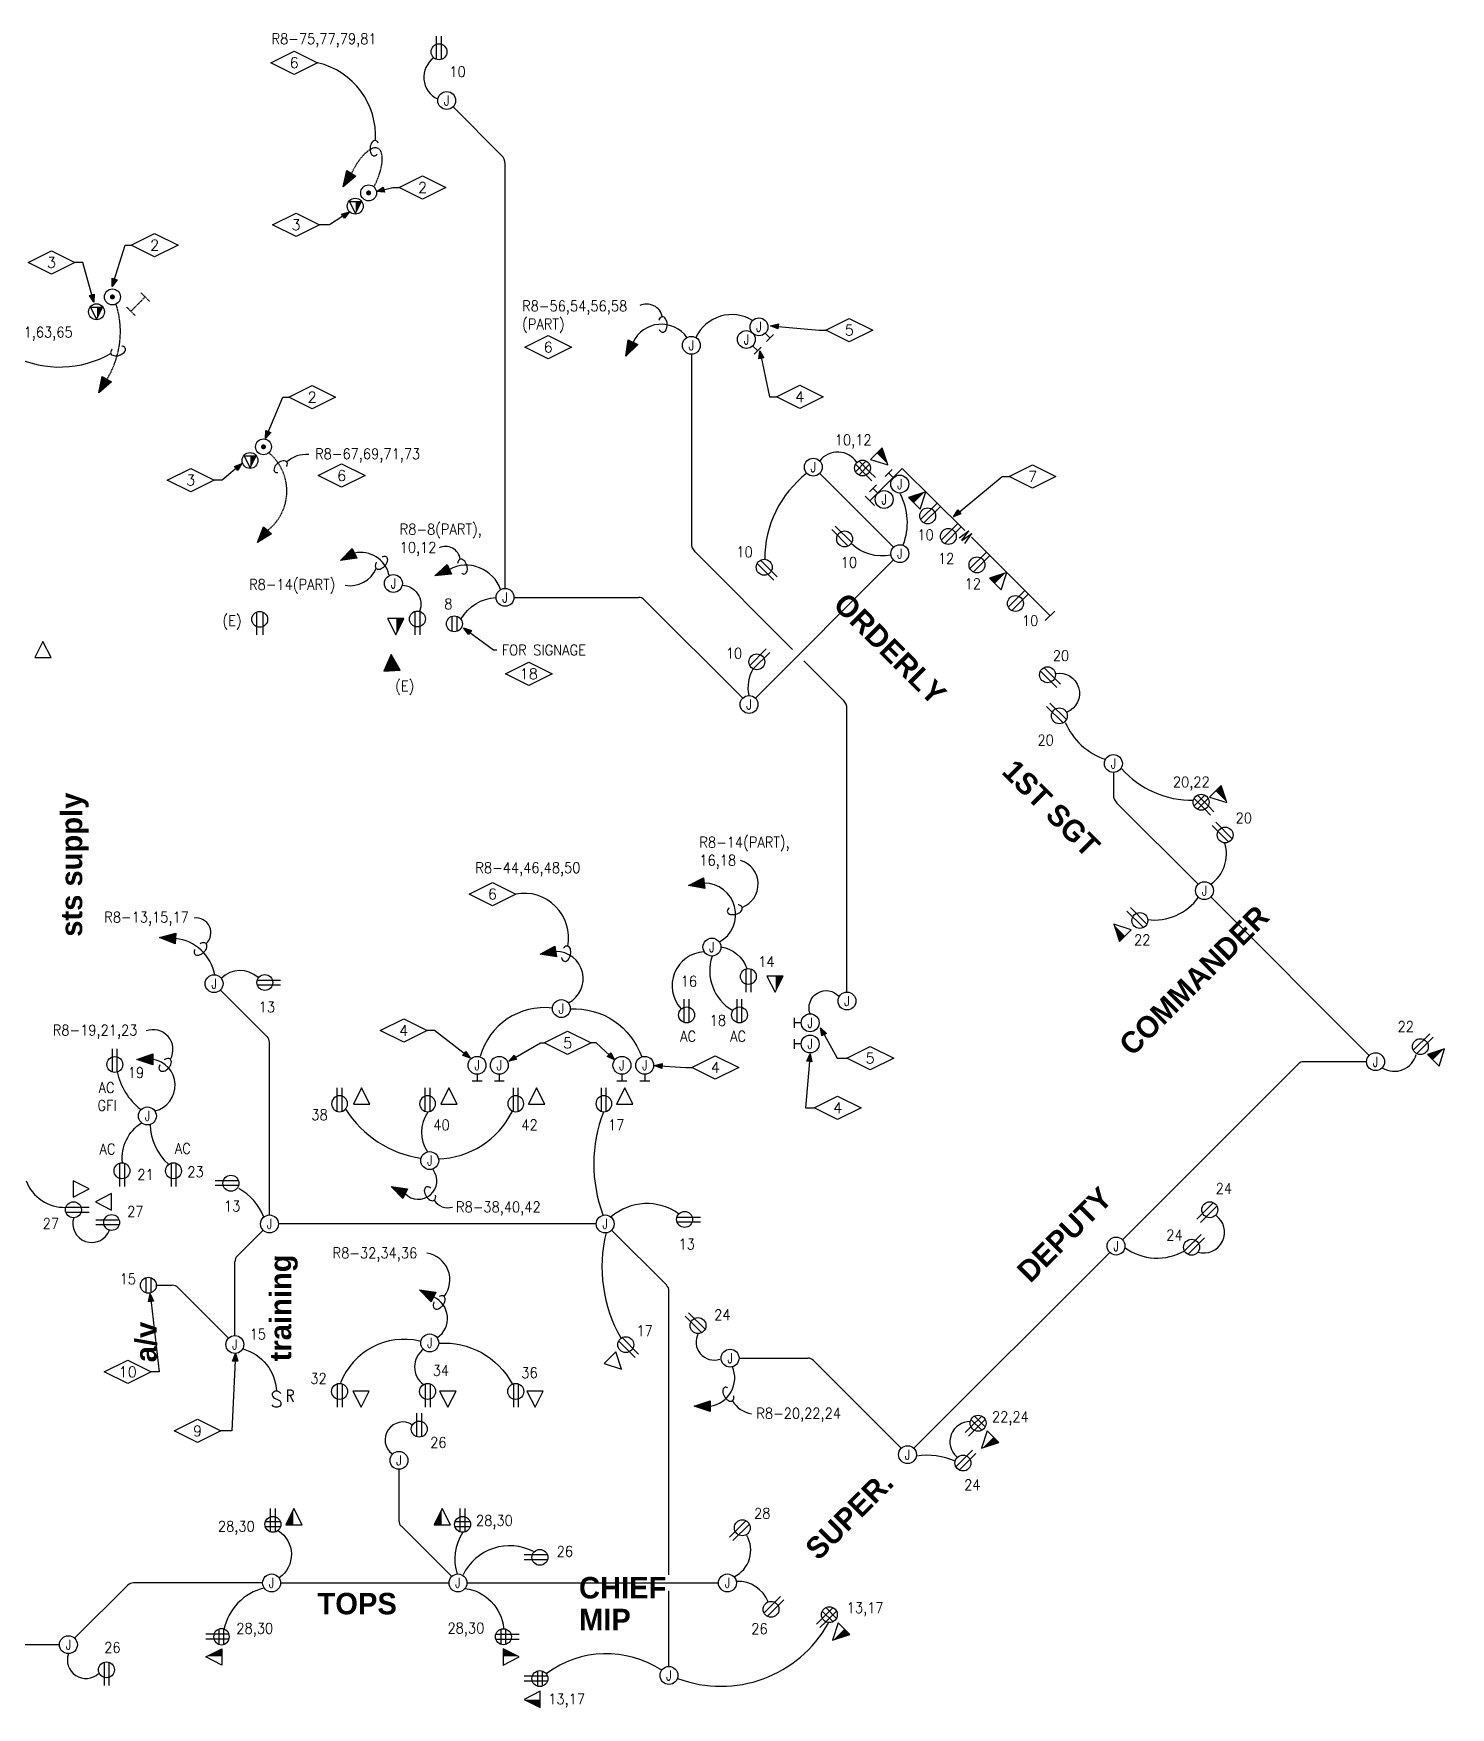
# Model space of a CAD drawing. Header units: inches. Extents: x -25 to 3150, y -1522 to 1529.
# Drawn here: x 2081 to 3150, y 244 to 1507 of the extents above; entities that cross this region are included whole.
import ezdxf
from ezdxf.enums import TextEntityAlignment as Align

# ---------------------------------------------------------------- set-up
doc = ezdxf.new("R2010")
doc.units = ezdxf.units.IN
doc.header["$MEASUREMENT"] = 0
doc.linetypes.add('DASHED', pattern=[0.75, 0.5, -0.25])
for name, color, linetype, lineweight in [('E-COMM-CNTR', 4, 'Continuous', 25), ('E-COMM-EXST', 4, 'Continuous', 25), ('E-COMM-NEWW', 2, 'Continuous', 25), ('E-JBOX-TEXT', 33, 'Continuous', 25), ('E-POWR-CIRC-NEWW', 10, 'Continuous', 30), ('E-POWR-DEVC-NEWW', 3, 'Continuous', 25), ('E-POWR-JBOX-NEWW', 5, 'Continuous', 25), ('E-POWR-RECP-CNTR', 4, 'Continuous', 25), ('E-POWR-RECP-EXST', 4, 'Continuous', 25), ('E-POWR-RECP-NEWW', 6, 'Continuous', 25), ('E-POWR-SWCH-NEWW', 30, 'Continuous', 25), ('E-POWR-TEXT', 7, 'Continuous', 25), ('E-SWCH-TEXT', 7, 'Continuous', 25), ('E-TEXT', 71, 'Continuous', 25)]:
    doc.layers.add(name, color=color, linetype=linetype, lineweight=lineweight)
for name, color, linetype in [('E-DEVC-TEXT', 33, 'Continuous'), ('E-LITE-JBOX-NEWW', 5, 'Continuous'), ('E-POWR-CIRC-DASH-NEWW', 10, 'DASHED'), ('SMLTENAN', 8, 'Continuous')]:
    doc.layers.add(name, color=color, linetype=linetype)
doc.styles.add('A', font='SIMPLEX.shx', dxfattribs={"width": 0.9, "height": 8})
doc.styles.add('Hand', font='cityb___.ttf')
doc.styles.add('SIMPLEX', font='SIMPLEX.shx')
doc.styles.get("Standard").update_dxf_attribs({"font": 'simplex.shx'})
doc.dimstyles.get("Standard").update_dxf_attribs({"dimtxt": 0.18, "dimasz": 0.18, "dimexe": 0.18, "dimexo": 0.0625, "dimgap": 0.09, "dimtad": 0, "dimtih": 1, "dimtoh": 1, "dimdec": 4, "dimzin": 0, "dimdsep": 46, "dimtxsty": 'Standard', "dimcen": 0.09, "dimadec": 0, "dimazin": 0, "dimtfac": 1, "dimtdec": 4, "dimtofl": 0, "dimtmove": 0, "dimatfit": 3, "dimfxl": 1, "dimtolj": 1, "dimtzin": 0, "dimarcsym": 0})

# ---------------------------------------------------------------- blocks, each defined once
blk = doc.blocks.new('pwr-out2')
for p, q in [((-0.019, 0.184), (-0.019, 0)), ((0.019, 0.184), (0.019, 0))]:
    blk.add_line(p, q)
blk.add_circle((0, 0.124), 0.0625)
blk = doc.blocks.new('pwr-out4')
for p, q in [((-0.019, 0.064), (-0.019, 0)), ((0.019, 0.064), (0.019, 0))]:
    blk.add_line(p, q)
blk.add_circle((0, 0.124), 0.0625)
at = {"layer": 'E-POWR-RECP-CNTR'}
for p, q in [((-0.06, 0.143), (0.06, 0.143)), ((-0.019, 0.184), (-0.019, 0.064)), ((0.019, 0.184), (0.019, 0.064)), ((-0.06, 0.105), (0.06, 0.105))]:
    blk.add_line(p, q, dxfattribs=at)
blk = doc.blocks.new('pwr-TDO01')
blk.add_lwpolyline([(0, 0), (0.064, 0.127), (-0.065, 0.127), (0, 0)])
at = {"layer": 'E-COMM-CNTR'}
blk.add_solid([(0.003, 0.127), (0.003, 0.006), (0.003, 0.127), (0.064, 0.127)], dxfattribs=at)
blk = doc.blocks.new('Pwr-Out5')
for p, q in [((-0.019, 0.06), (-0.019, -0.06)), ((0.019, 0.06), (0.019, -0.06))]:
    blk.add_line(p, q)
blk.add_circle((0, 0), 0.0625)
blk = doc.blocks.new('Ltg-Jbx02')
for p, q in [((0.039, 0), (-0.039, 0)), ((0, 0.054), (0, 0))]:
    blk.add_line(p, q)
blk.add_circle((0, 0.124), 0.0703)
at = {"layer": 'E-JBOX-TEXT', "width": 0.8}
blk.add_attdef('J', text='', height=0.0781, dxfattribs=at).set_placement((0, 0.124), align=Align.MIDDLE)
blk = doc.blocks.new('pwr-Tel01')
blk.add_lwpolyline([(0, 0), (0.064, 0.127), (-0.065, 0.127), (0, 0)])
blk.add_solid([(-0.065, 0.127), (0, 0), (0.064, 0.127)])
blk = doc.blocks.new('2PLEX')
for p, q in [((-2.4, 17.1), (-2.4, 0)), ((2.4, 17.1), (2.4, 0))]:
    blk.add_line(p, q)
blk.add_circle((0, 11.6), 6)
blk = doc.blocks.new('Ltg-Ckt20')
for p, q in [((0, 0.042), (0.125, 0)), ((0, -0.042), (0, 0.042)), ((0.125, 0), (0, -0.042))]:
    blk.add_line(p, q)
blk.add_solid([(0.125, 0), (0, 0.042), (0, -0.042)])
blk = doc.blocks.new('pwr-COR02')
at = {"const_width": 0.0194}
blk.add_lwpolyline([(-0.01, 0, 1), (0.01, 0, 1)], format="xyb", close=True, dxfattribs=at)
blk.add_circle((0, 0), 0.0625)
blk = doc.blocks.new('pwr-TDO03')
blk.add_lwpolyline([(0.001, -0.058), (0.046, 0.033), (-0.046, 0.033), (0.001, -0.058)])
blk.add_circle((0, 0), 0.0625)
at = {"layer": 'E-COMM-CNTR'}
blk.add_solid([(0.003, 0.033), (0.003, -0.053), (0.003, 0.033), (0.046, 0.033)], dxfattribs=at)
blk = doc.blocks.new('WAFFER')
at = {"layer": 'E-POWR-TEXT', "width": 0.8}
blk.add_attdef('W', text='', height=0.0938, dxfattribs=at).set_placement((0, 0), align=Align.MIDDLE)
blk = doc.blocks.new('Ltg-Jbx01')
blk.add_circle((0, 0), 0.0703)
at = {"layer": 'E-JBOX-TEXT', "width": 0.8}
blk.add_text('J', height=0.0781, dxfattribs=at).set_placement((0, 0), align=Align.MIDDLE)
blk = doc.blocks.new('pwr-Dat01')
blk.add_lwpolyline([(0, 0), (0.064, 0.127), (-0.065, 0.127), (0, 0)])
blk = doc.blocks.new('AHJ')
for p, q in [((-6, 2), (0, 0)), ((-6, -2), (-6, 2)), ((0, 0), (-6, -2))]:
    blk.add_line(p, q)
blk.add_solid([(0, 0), (-6, 2), (-6, -2)])
blk = doc.blocks.new('pwr-swt02')
at = {"flags": 128}
blk.add_lwpolyline([(0.034, 0.107), (0.024, 0.119), (0.01, 0.125), (-0.009, 0.125), (-0.023, 0.119), (-0.033, 0.107), (-0.033, 0.095), (-0.028, 0.083), (-0.023, 0.077), (-0.014, 0.071), (0.015, 0.059), (0.024, 0.053), (0.029, 0.047), (0.034, 0.036), (0.034, 0.018), (0.024, 0.006), (0.01, 0), (-0.009, 0), (-0.023, 0.006), (-0.033, 0.018), (-0.033, 0.018)], dxfattribs=at)
at = {"layer": 'E-SWCH-TEXT', "width": 0.8}
blk.add_attdef('3', (0.054, -0.052), '', height=0.0938, dxfattribs=at)
blk = doc.blocks.new('Std-Blk35')
blk.add_lwpolyline([(-0.184, 0.092), (0, 0), (-0.184, -0.092), (-0.368, 0)], close=True)
at = {"layer": 'E-DEVC-TEXT'}
blk.add_attdef('#', text='', height=0.0833, dxfattribs=at).set_placement((-0.184, 0), align=Align.MIDDLE)
blk = doc.blocks.new('Std-Blk34')
blk.add_lwpolyline([(0.184, 0.092), (0.368, 0), (0.184, -0.092), (0, 0)], close=True)
at = {"layer": 'E-DEVC-TEXT', "style": 'SIMPLEX'}
blk.add_attdef('#', text='', height=0.0833, dxfattribs=at).set_placement((0.184, 0), align=Align.MIDDLE)
blk = doc.blocks.new('std-blk07')
blk.add_lwpolyline([(0.004, 0.092), (0.187, 0), (0.004, -0.092), (-0.18, 0)], close=True)
at = {"color": 7}
blk.add_attdef('#', text='', height=0.0833, dxfattribs=at).set_placement((0.004, 0), align=Align.MIDDLE)

msp = doc.modelspace()

# ---------------------------------------------------------------- linework, layer by layer
at = {"layer": 'E-POWR-CIRC-DASH-NEWW'}
for p, q in [((2154.8, 1297.4), (2165.6, 1308.2)), ((2162.3, 1311.5), (2168.9, 1304.9)), ((2151.5, 1300.7), (2158.1, 1294.1))]:
    msp.add_line(p, q, dxfattribs=at)
at = {"layer": 'E-POWR-CIRC-DASH-NEWW', "elevation": 0}
msp.add_lwpolyline([(2143.8, 1302.4, -0.22039), (2136.3, 1245.4, -0.212766)], format="xyb", dxfattribs=at)
at = {"layer": 'E-POWR-CIRC-DASH-NEWW'}
msp.add_arc((2235.1, 1161.7), 37.4, 307.5878, 50.0365, dxfattribs=at)
msp.add_ellipse((2330.6, 1398.1), major_axis=(-10.7, -22.2), ratio=0.399559, start_param=1.458943, end_param=4.755454, dxfattribs=at)
at = {"layer": 'E-POWR-CIRC-NEWW'}
for p, q in [((2434.5, 1415), (2397.9, 1451.6)), ((2437.1, 1088.2), (2437.1, 1408.6)), ((2577.7, 1265), (2577.7, 1122.3)), ((2730.2, 1119.3), (2674.5, 1175)), ((2654.1, 1042.2), (2580.4, 1116)), ((2626, 1005.5), (2730.2, 1109.7)), ((2443.9, 1081.5), (2537.9, 1081.5)), ((2616.4, 1005.5), (2542.2, 1079.7)), ((2692.5, 1003.8), (2662.6, 1033.7)), ((2695.1, 783.7), (2695.1, 997.5)), ((2896.1, 949.4), (2896.1, 932.6)), ((2960, 865), (2898.7, 926.2)), ((3089.1, 735.9), (2969.5, 855.4)), ((2222.4, 785.2), (2257.6, 750)), ((2259.4, 615.4), (2259.4, 745.8)), ((3035.5, 729.3), (2902.9, 596.8)), ((3087.1, 731.1), (3039.7, 731.1)), ((2506, 608.7), (2266.1, 608.7)), ((2254.6, 603.9), (2235.1, 584.4)), ((2517.5, 603.9), (2559.1, 562.4)), ((2893.4, 587.2), (2745.6, 439.4)), ((2233.3, 524.4), (2233.3, 580.2)), ((2174, 562.4), (2186.1, 562.4)), ((2228.6, 522.4), (2190.3, 560.7)), ((2560.8, 343.8), (2560.8, 558.1)), ((2613.6, 507.4), (2665.6, 507.4)), ((2736, 439.4), (2669.8, 505.6)), ((2357.1, 423.5), (2357.1, 384.8)), ((2396.9, 342.6), (2358.9, 380.6)), ((2112.4, 296), (2152.5, 336.1)), ((2254.3, 337.8), (2156.8, 337.8)), ((2267.8, 337.8), (2394.9, 337.8)), ((2408.4, 337.8), (2598.2, 337.8)), ((2560.8, 274.8), (2560.8, 331.8)), ((2100.9, 291.2), (1614.5, 291.2))]:
    msp.add_line(p, q, dxfattribs=at)
for points in [[(2383.3, 1488.6, 0.571261), (2386.2, 1457.6, 0.571261)], [(2623.9, 1290.4, 0.44768), (2581.1, 1277.6, 0.236155)], [(2702.5, 1183.3, 0.517815), (2674.6, 1184.5, 0.517815)], [(2664.8, 1175.1, 0.234216), (2633.1, 1110.2, 0.234216)], [(2735, 1159.9, -0.215008), (2737.3, 1121, -0.215008)], [(2728.2, 1113.3, -0.240455), (2698.4, 1121.9, -0.240455)], [(2359.4, 1090.6, -0.527304), (2372.6, 1070.9, -0.527304)], [(2403.9, 1065.3, -0.249425), (2430.2, 1081.5, -0.249425)], [(2624.3, 1027.7, 0.188758), (2621, 1007.5, 0.188758)], [(2852.2, 1024.1, -0.904876), (2861, 994.8, -0.904876)], [(2859.8, 987.2, 0.215719), (2890, 959.3, 0.215719)], [(2902.2, 952.4, 0.218698), (2956.6, 928.4, 0.218698)], [(2587.2, 814.1, 0.629113), (2569.8, 771.2, 0.629113)], [(2593.3, 810.7, 0.354279), (2608.7, 769.9, 0.354279)], [(2600.1, 817.7, -0.273715), (2619.5, 801.5, -0.273715)], [(2250.8, 794.6, 0.402649), (2223, 794, 0.402649)], [(2667.3, 767.3, -0.834605), (2689.2, 780.3, -0.834605)], [(2472.7, 771.6, 0.369394), (2418.4, 735.1, 0.369394)], [(2486.2, 770.9, -0.337878), (2540.2, 734.7, -0.337878)], [(3099.2, 726.3, 0.498466), (3124.6, 736.6, 0.498466)], [(2144.4, 723.5, 0.17235), (2162, 695.3, 0.17235)], [(2317, 695, 0.214888), (2373.6, 658.2, 0.214888)], [(2148.5, 655.1, -0.28492), (2162.9, 685, -0.28492)], [(2169.4, 683.7, 0.210025), (2183.1, 653.7, 0.210025)], [(2378.9, 693.1, 0.314842), (2378.6, 663.1, 0.314842)], [(2386.8, 657.9, 0.280677), (2442.4, 693.4, 0.280677)], [(2511.3, 693.1, 0.183075), (2511, 615.5, 0.183075)], [(2075.8, 641.2, 0.31881), (2105.7, 621.2, 0.31881)], [(2255.1, 613.9, 0.167029), (2236.3, 635.5, 0.167029)], [(2568.1, 616.4, 0.343914), (2517.2, 614.1, 0.343914)], [(2111.8, 613.5, 0.988175), (2138.6, 604, 0.988175)], [(2959.9, 587.5, 0.857703), (2973.3, 615.2, 0.857703)], [(2513.3, 602, 0.192096), (2524.5, 522.7, 0.192096)], [(2904.7, 590.9, 0.29861), (2949.9, 588.5, 0.29861)], [(2372.8, 520.3, 0.372871), (2313.1, 488.9, 0.372871)], [(2387.1, 518.7, -0.296017), (2442.4, 488.1, -0.296017)], [(2582.8, 526, 0.670977), (2599.1, 506.6, 0.670977)], [(2239.5, 514.4, -0.325229), (2264.6, 482.6, -0.325229)], [(2375.6, 514.1, 0.508942), (2375.6, 487.5, 0.508942)], [(2367.1, 457.2, 0.960474), (2352, 435.1, 0.960474)], [(2788.2, 459.5, 0.698881), (2777.9, 432.9, 0.698881)], [(2776.8, 429.6, 0.146758), (2747.6, 433.5, 0.146758)], [(2266.1, 377.2, -0.533776), (2266.8, 341.7, -0.533776)], [(2405.1, 375.7, 0.22973), (2401, 344.5, 0.22973)], [(2610.1, 342.4, 0.425202), (2619.6, 373.6, 0.425202)], [(2458.6, 361.4, 0.42186), (2405.4, 343.9, 0.42186)], [(2255.3, 333.9, 0.290198), (2225, 302.7, 0.290198)], [(2407.1, 333.7, -0.34648), (2436, 303.7, -0.34648)], [(2635.7, 323.5, 0.311019), (2611.9, 339, 0.416438)], [(2567.3, 265.8, 0.372118), (2681.1, 307.5, 0.372118)], [(2107.7, 284.4, 0.786051), (2130.5, 269.5, 0.786051)], [(2555.3, 271.9, 0.315614), (2468.5, 269.4, 0.315614)]]:
    msp.add_lwpolyline(points, format="xyb", dxfattribs=at)
for centre, radius, start, end in [((2428.1, 1408.6), 9, 0, 45), ((2555.1, 1263.9), 23.7, 35.486, 154.3475), ((2328.4, 1093.7), 21.7, 13.0655, 102.7719), ((2586.7, 1122.3), 9, 180, 225), ((2407.9, 1078.5), 27.3, 18.9202, 117.9624), ((2537.9, 1075.5), 6, 45, 90), ((2686.1, 997.5), 9, 0, 45), ((2905.1, 932.6), 9, 180, 225), ((2953.8, 887.7), 27.6, 304.5917, 17.8531), ((2587.5, 842.2), 23.6, 299.0286, 90.154), ((2926.9, 879), 41, 262.7664, 324.4862), ((2184.9, 790.6), 33.7, 10.438, 83.893), ((2475.6, 793.8), 20.5, 297.0665, 90.5602), ((2253.4, 745.8), 6, 0, 45), ((2168.3, 713.3), 19.9, 283.9775, 81.0584), ((3039.7, 725.1), 6, 90, 135), ((2371.8, 641.2), 13.9, 223.8786, 37.4464), ((2239.3, 580.2), 6, 135, 180), ((2186.1, 556.4), 6, 45, 90), ((2554.8, 558.1), 6, 0, 45), ((2376, 537.4), 17.7, 305.0462, 66.0136), ((2665.6, 501.4), 6, 45, 90), ((2588.9, 492.5), 21.5, 278.1047, 22.8866), ((2363.1, 384.8), 6, 180, 225), ((2156.8, 331.8), 6, 90, 135)]:
    msp.add_arc(centre, radius, start, end, dxfattribs=at)
at = {"layer": 'E-POWR-DEVC-NEWW'}
for p, q in [((2712.4, 1154.3), (2736.8, 1178.7)), ((2736.8, 1178.7), (2784.1, 1131.9)), ((2708.8, 1157.9), (2715.9, 1150.7)), ((2789.1, 1126.9), (2848.3, 1067.6)), ((2844.7, 1064), (2851.9, 1071.2))]:
    msp.add_line(p, q, dxfattribs=at)
at = {"layer": 'E-TEXT'}
for points in [[(2341.5, 1424.3, 0.102075), (2340.5, 1425.7, 0.154593), (2339.3, 1426.2, 0.154593), (2338.1, 1426, 0.106793), (2336.7, 1424.8, 0.073312), (2335.8, 1423.1, 0.059821), (2335.3, 1420.8, 0.059821), (2335.4, 1418.4, 0.073312), (2335.9, 1416.6, 0.106793), (2337, 1415.1, 0.154593), (2338.2, 1414.6, 0.154593), (2339.4, 1414.9, 0.098257), (2340.6, 1416, 0.098257)], [(2553.5, 1283.5, 0.015314), (2553.7, 1283.2, 0.106793), (2555, 1281.9, 0.154593), (2556.2, 1281.6, 0.154593), (2557.4, 1282, 0.106793), (2558.6, 1283.4, 0.073312), (2559.3, 1285.2, 0.059821), (2559.5, 1287.5, 0.059821), (2559.1, 1289.8, 0.073312), (2558.3, 1291.6, 0.106793), (2557.1, 1292.9, 0.154593), (2555.8, 1293.2, 0.154593), (2554.7, 1292.8, 0.106793), (2553.5, 1291.4, 0.036755), (2553.1, 1290.6, 0.036755)], [(2140.6, 1268.6, 0.005807), (2140.5, 1268.5, 0.106793), (2139.6, 1266.9, 0.154593), (2139.6, 1265.6, 0.154593), (2140.3, 1264.6, 0.106793), (2142, 1263.9, 0.073312), (2143.9, 1263.7, 0.059821), (2146.2, 1264.2, 0.059821), (2148.3, 1265.2, 0.073312), (2149.8, 1266.4, 0.106793), (2150.7, 1268, 0.154593), (2150.7, 1269.2, 0.154593), (2149.9, 1270.2, 0.106793), (2148.3, 1271, 0.012779), (2148, 1271.1, 0.012779)], [(2272.4, 1180.2, 0.0221), (2272.6, 1180.7, 0.106793), (2272.9, 1182.5, 0.154593), (2272.5, 1183.7, 0.154593), (2271.4, 1184.4, 0.106793), (2269.6, 1184.6, 0.073312), (2267.8, 1184, 0.059821), (2265.8, 1182.8, 0.059821), (2264.1, 1181.2, 0.073312), (2263.1, 1179.5, 0.106793), (2262.8, 1177.7, 0.154593), (2263.3, 1176.5, 0.154593), (2264.3, 1175.8, 0.089223), (2265.8, 1175.6, 0.089223)], [(2340, 1108, 0.071574), (2339.3, 1106.2, 0.106793), (2339.3, 1104.4, 0.154593), (2339.9, 1103.3, 0.154593), (2341, 1102.8, 0.106793), (2342.8, 1102.9, 0.073312), (2344.6, 1103.7, 0.059821), (2346.4, 1105.2, 0.059821), (2347.8, 1107.1, 0.073312), (2348.5, 1108.9, 0.106793), (2348.5, 1110.7, 0.154593), (2347.9, 1111.8, 0.154593), (2346.7, 1112.4, 0.106793), (2344.9, 1112.2, 0.016056), (2344.5, 1112.1, 0.016056)], [(2404.4, 1099.7, 0.065776), (2405.4, 1099.2, 0.154593), (2406.7, 1099.2, 0.154593), (2407.7, 1099.9, 0.106793), (2408.5, 1101.5, 0.073312), (2408.7, 1103.4, 0.059821), (2408.3, 1105.7, 0.059821), (2407.3, 1107.9, 0.073312), (2406.1, 1109.4, 0.106793), (2404.5, 1110.3, 0.154593), (2403.3, 1110.3, 0.154593), (2402.2, 1109.6, 0.106793), (2401.5, 1108, 0.035711), (2401.3, 1107, 0.035711)], [(2606.2, 847.2, 0.022752), (2605.8, 846.8, 0.106793), (2604.9, 845.2, 0.154593), (2604.9, 844, 0.154593), (2605.7, 842.9, 0.106793), (2607.3, 842.2, 0.073312), (2609.2, 842.1, 0.059821), (2611.6, 842.5, 0.059821), (2613.7, 843.5, 0.073312), (2615.2, 844.7, 0.106793), (2616, 846.3, 0.154593), (2616, 847.6, 0.154593), (2615.3, 848.6, 0.106793), (2613.6, 849.4, 0.025535), (2613, 849.5, 0.025535)], [(2202.9, 815.7, 0.021706), (2202.8, 815.1, 0.106793), (2202.6, 813.3, 0.154593), (2203.2, 812.2, 0.154593), (2204.3, 811.6, 0.106793), (2206.1, 811.6, 0.073312), (2207.9, 812.3, 0.059821), (2209.8, 813.7, 0.059821), (2211.3, 815.5, 0.073312), (2212.1, 817.3, 0.106793), (2212.2, 819.1, 0.154593), (2211.6, 820.2, 0.154593), (2210.5, 820.8, 0.106793), (2208.7, 820.8, 0.071356), (2207, 820.1, 0.071356)], [(2479.7, 809.8, 0.029401), (2479.9, 809.1, 0.106793), (2480.8, 807.5, 0.154593), (2481.9, 806.9, 0.154593), (2483.2, 807, 0.106793), (2484.7, 808.1, 0.073312), (2485.7, 809.7, 0.059821), (2486.5, 811.9, 0.059821), (2486.7, 814.3, 0.073312), (2486.4, 816.2, 0.106793), (2485.5, 817.7, 0.154593), (2484.4, 818.3, 0.154593), (2483.1, 818.2, 0.106793), (2481.6, 817.2, 0.018949), (2481.3, 816.8, 0.018949)], [(2176.6, 728.7, 0.055237), (2176.1, 727.3, 0.106793), (2176.1, 725.5, 0.154593), (2176.8, 724.4, 0.154593), (2177.9, 723.9, 0.106793), (2179.7, 724, 0.073312), (2181.4, 724.8, 0.059821), (2183.2, 726.3, 0.059821), (2184.6, 728.2, 0.073312), (2185.3, 730, 0.106793), (2185.3, 731.8, 0.154593), (2184.7, 732.9, 0.154593), (2183.5, 733.5, 0.106793), (2181.7, 733.3, 0.073312), (2180, 732.5, 0.000647), (2180, 732.5, 0.000647)], [(2381.1, 635.8, 0.034504), (2380.3, 636.3, 0.106793), (2378.5, 636.7, 0.154593), (2377.3, 636.4, 0.154593), (2376.5, 635.4, 0.106793), (2376.2, 633.6, 0.073312), (2376.6, 631.7, 0.059821), (2377.6, 629.6, 0.059821), (2379.1, 627.8, 0.073312), (2380.7, 626.7, 0.106793), (2382.4, 626.2, 0.154593), (2383.6, 626.6, 0.154593), (2384.4, 627.5, 0.106793), (2384.8, 629.3, 0.037243), (2384.6, 630.3, 0.037243)], [(2383.6, 549.7, 0.00413), (2383.5, 549.6, 0.073312), (2383, 547.7, 0.106793), (2383.1, 545.9, 0.154593), (2383.9, 544.9, 0.154593), (2385, 544.5, 0.106793), (2386.8, 544.7, 0.073312), (2388.5, 545.7, 0.059821), (2390.2, 547.3, 0.059821), (2391.4, 549.4, 0.073312), (2391.9, 551.2, 0.106793), (2391.8, 553, 0.154593), (2391.1, 554, 0.154593), (2389.9, 554.5, 0.106793), (2388.1, 554.2, 0.023043), (2387.6, 554, 0.023043)], [(2605.2, 485.1, 0.083805), (2603.8, 485.5, 0.154593), (2602.6, 485.2, 0.154593), (2601.8, 484.2, 0.106793), (2601.4, 482.5, 0.073312), (2601.7, 480.6, 0.059821), (2602.7, 478.4, 0.059821), (2604.1, 476.6, 0.073312), (2605.7, 475.4, 0.106793), (2607.4, 474.9, 0.154593), (2608.6, 475.2, 0.154593), (2609.4, 476.1, 0.106793), (2609.8, 477.9, 0.040178), (2609.7, 479, 0.040178)]]:
    msp.add_lwpolyline(points, format="xyb", dxfattribs=at)
for centre, radius, start, end in [((2283, 1429.9), 56.4, 356.2174, 77.0392), ((2543.9, 1290.5), 12.3, 12.7544, 115.0357), ((2101.1, 1332.3), 77, 243.7036, 300.0051), ((2286.8, 1168.1), 21.2, 84.1321, 132.7242), ((2392.3, 1108.8), 11.1, 7.7887, 115.947), ((2320.1, 1112), 21.7, 260.4886, 336.2764), ((2609.4, 865.1), 18.7, 290.6347, 73.1696), ((2451.5, 824.7), 33.5, 349.0567, 100.7637), ((2204, 828.4), 11.2, 313.1883, 96.8648), ((2171.6, 740.3), 15, 330.5618, 110.8541), ((2394, 633.1), 12.2, 212.1695, 286.7349), ((2375.3, 566.6), 20.2, 321.5231, 81.6985), ((2626, 485.5), 20.2, 210.7658, 261.8749)]:
    msp.add_arc(centre, radius, start, end, dxfattribs=at)

# ---------------------------------------------------------------- block references
at = {"layer": 'E-COMM-EXST', "xscale": 96.00000000000038, "yscale": 96.00000000000038, "zscale": 96.00000000000038, "rotation": 183.0068873935014}
msp.add_blockref('pwr-Tel01', (2351.2, 1038.3, 0), dxfattribs=at)
at = {"layer": 'E-COMM-NEWW', "xscale": 96, "yscale": 96, "zscale": 96}
for name, p in [('pwr-TDO03', (2324.1, 1376.7, 0)), ('pwr-TDO03', (2128.9, 1297)), ('pwr-TDO03', (2244.7, 1184.8, 0)), ('pwr-TDO01', (2354.7, 1053.3)), ('pwr-TDO01', (2640.9, 783.5)), ('pwr-Dat01', (2328.5, 470.4)), ('pwr-Dat01', (2394, 470.4)), ('pwr-Dat01', (2459.8, 470.4))]:
    msp.add_blockref(name, p, dxfattribs=at)
at = {"layer": 'E-COMM-NEWW'}
for name, p, xscale, yscale, zscale, rotation in [('pwr-TDO01', (2725.9, 1181.4, 0), 96.00000000000045, 96.00000000000045, 96.00000000000045, 44.99999999999981), ('pwr-TDO01', (2754.5, 1161.2), 96.00000000000045, 96.00000000000045, 96.00000000000045, 135.0000000000002), ('pwr-TDO01', (2815.6, 1100.3), 96.00000000000045, 96.00000000000045, 96.00000000000045, 135.0000000000002), ('pwr-Dat01', (2088.5, 1048.3), 96, 96, 96, 180), ('pwr-TDO01', (2981.6, 926.6, 0), 96.00000000000045, 96.00000000000045, 96.00000000000045, 44.99999999999981), ('pwr-TDO01', (2896.4, 834.9), 96.00000000000045, 96.00000000000045, 96.00000000000045, 224.9999999999999), ('pwr-TDO01', (3146, 740.8, 0), 96.00000000000064, 96.00000000000064, 96.00000000000064, 134.9987947119249), ('pwr-Dat01', (2328.9, 711.3), 96, 96, 96, 180), ('pwr-Dat01', (2394.8, 711.3), 96, 96, 96, 180), ('pwr-Dat01', (2460.9, 711.3), 96, 96, 96, 180), ('pwr-Dat01', (2527.4, 711.3), 96, 96, 96, 180), ('pwr-Dat01', (2123.4, 635.2), 96, 96, 96, 90), ('pwr-Dat01', (2128.1, 625.3), 96, 96, 96, 270), ('pwr-Dat01', (2524.9, 499.1), 96.00000000000036, 96.00000000000036, 96.00000000000036, 45.0000800899343), ('pwr-TDO01', (2796.7, 439.5, 0), 95.99999999999982, 95.99999999999982, 95.99999999999982, 314.9999999999975), ('pwr-TDO01', (2277.8, 393.9), 96, 96, 96, 180), ('pwr-TDO01', (2389.7, 393.9), 96, 96, 96, 180), ('pwr-TDO01', (2684.2, 294.6, 0), 95.99999999999947, 95.99999999999947, 95.99999999999947, 314.9999198012481), ('pwr-TDO01', (2211.3, 282, 0), -95.99999999999977, 96, 96, 270), ('pwr-TDO01', (2447.8, 282, 0), 95.99999999999977, 95.99999999999977, 95.99999999999977, 90), ('pwr-TDO01', (2451.5, 249.9, 0), 96, 96, 96, 270)]:
    msp.add_blockref(name, p, dxfattribs=dict(at, xscale=xscale, yscale=yscale, zscale=zscale, rotation=rotation))
at = {"layer": 'E-LITE-JBOX-NEWW'}
ref = msp.add_blockref('Ltg-Jbx02', (2655.4, 760.5), dxfattribs=dict(at, xscale=96, yscale=96, zscale=96, rotation=270))
ref.add_attrib('J', 'J', dxfattribs={"layer": 'E-JBOX-TEXT', "height": 7.5, "width": 0.8}).set_placement((2667.3, 760.5), align=Align.MIDDLE)
ref = msp.add_blockref('Ltg-Jbx02', (2655.4, 744.5), dxfattribs=dict(at, xscale=96, yscale=96, zscale=96, rotation=270))
ref.add_attrib('J', 'J', dxfattribs={"layer": 'E-JBOX-TEXT', "height": 7.5, "width": 0.8}).set_placement((2667.3, 744.5), align=Align.MIDDLE)
at = {"layer": 'E-POWR-CIRC-NEWW'}
for p, xscale, yscale, zscale, rotation in [((2321.2, 1401.4), 96.00000000000024, 96.00000000000024, 96.00000000000024, 238.2817096777675), ((2533.7, 1274.1), 96, 96, 96, 242.9599638210095), ((2136.6, 1246.2, 0), 95.99999999999977, 95.99999999999977, 95.99999999999977, 240.4012229274013), ((2257.9, 1132.1), 95.99999999999974, 95.99999999999974, 95.99999999999974, 230.5476146423663), ((2323.6, 1114.8), 96, 96, 96, 206.5550016239936), ((2395.1, 1102.6), 96, 96, 96, 204.4353974551799), ((2587.4, 865.8), 96, 96, 96, 187.7617957998112), ((2188.5, 824.1), 96, 96, 96, 176.8792444183413), ((2475.4, 814.3), 96, 96, 96, 189.2893097253653), ((2171.4, 732.9), 96, 96, 96, 179.9999999999957), ((2361.8, 631.5), 96, 96, 96, 152.7940944982398), ((2383.2, 553.6), 96, 96, 96, 153.444992197261), ((2591.9, 471.2), 96, 96, 96, 180)]:
    msp.add_blockref('Ltg-Ckt20', p, dxfattribs=dict(at, xscale=xscale, yscale=yscale, zscale=zscale, rotation=rotation))
at = {"layer": 'E-POWR-DEVC-NEWW', "xscale": 96, "yscale": 96, "zscale": 96}
for p in [(2334.2, 1386.7, 0), (2140.9, 1308.2), (2254.9, 1195.1, 0)]:
    msp.add_blockref('pwr-COR02', p, dxfattribs=at)
at = {"layer": 'E-POWR-JBOX-NEWW', "xscale": 96, "yscale": 96, "zscale": 96}
for p in [(2393.1, 1456.4), (2577.7, 1271.7), (2669.7, 1179.8), (2735, 1114.5), (2352.9, 1092), (2437.1, 1081.5), (2621.2, 1000.7), (2896.1, 956.1), (2964.8, 860.2), (2593.2, 817.6), (2217.6, 790), (2695.1, 776.9), (2479.6, 771.2), (3093.9, 731.1), (2167.3, 690.2), (2380.3, 656.5), (2259.4, 608.7), (2512.7, 608.7), (2898.1, 592), (2233.3, 517.7), (2380.3, 518.9), (2606.9, 507.4), (2357.1, 430.3), (2740.8, 434.6), (2261, 337.8), (2401.6, 337.8), (2604.9, 337.8), (2107.7, 291.2), (2560.8, 268)]:
    msp.add_blockref('Ltg-Jbx01', p, dxfattribs=at)
at = {"layer": 'E-POWR-JBOX-NEWW'}
ref = msp.add_blockref('Ltg-Jbx02', (2637.1, 1277.2, 0), dxfattribs=dict(at, xscale=96.00000000000045, yscale=96.00000000000045, zscale=96.00000000000045, rotation=44.99999999999981))
ref.add_attrib('J', 'J', dxfattribs={"layer": 'E-JBOX-TEXT', "height": 7.5, "width": 0.8}).set_placement((2628.7, 1285.7, 0), align=Align.MIDDLE)
ref = msp.add_blockref('Ltg-Jbx02', (2627.6, 1267.7, 0), dxfattribs=dict(at, xscale=96.00000000000045, yscale=96.00000000000045, zscale=96.00000000000045, rotation=44.99999999999981))
ref.add_attrib('J', 'J', dxfattribs={"layer": 'E-JBOX-TEXT', "height": 7.5, "width": 0.8}).set_placement((2619.2, 1276.1, 0), align=Align.MIDDLE)
ref = msp.add_blockref('Ltg-Jbx02', (2726.5, 1175.4, 0), dxfattribs=dict(at, xscale=96.00000000000047, yscale=96.00000000000047, zscale=96.00000000000047, rotation=224.9999999999999))
ref.add_attrib('J', 'J', dxfattribs={"layer": 'E-JBOX-TEXT', "height": 7.5, "width": 0.8}).set_placement((2734.9, 1166.9, 0), align=Align.MIDDLE)
ref = msp.add_blockref('Ltg-Jbx02', (2714.7, 1163.8, 0), dxfattribs=dict(at, xscale=96.00000000000047, yscale=96.00000000000047, zscale=96.00000000000047, rotation=224.9999999999999))
ref.add_attrib('J', 'J', dxfattribs={"layer": 'E-JBOX-TEXT', "height": 7.5, "width": 0.8}).set_placement((2723.1, 1155.4, 0), align=Align.MIDDLE)
at = {"layer": 'E-POWR-JBOX-NEWW', "xscale": 96, "yscale": 96, "zscale": 96}
for p in [(2416, 716.5, 0), (2432.8, 716.5, 0), (2525.3, 716.5, 0), (2542.5, 716.5, 0)]:
    msp.add_blockref('Ltg-Jbx02', p, dxfattribs=at).add_auto_attribs({'J': 'J'})
at = {"layer": 'E-POWR-RECP-EXST'}
msp.add_blockref('2PLEX', (2252, 1053.3, 0), dxfattribs=at)
at = {"layer": 'E-POWR-RECP-NEWW'}
for name, p, xscale, yscale, zscale, rotation in [('pwr-out2', (2387.3, 1505.1, 0), 96, 96, 96, 180), ('pwr-out4', (2715.2, 1170.7, 0), 96.00000000000013, 96.00000000000013, 96.00000000000013, 44.99999999999962), ('pwr-out2', (2764.4, 1151.4), 96.00000000000045, 96.00000000000045, 96.00000000000045, 135.0000000000002), ('pwr-out2', (2684.9, 1134, 0), 96.00000000000047, 96.00000000000047, 96.00000000000047, 224.9999999999999), ('pwr-out2', (2780, 1135.9), 96.00000000000045, 96.00000000000045, 96.00000000000045, 135.0000000000002), ('pwr-out2', (2641.1, 1095.8), 96.00000000000045, 96.00000000000045, 96.00000000000045, 44.99999999999981), ('pwr-out2', (2801.6, 1114.4), 96.00000000000045, 96.00000000000045, 96.00000000000045, 135.0000000000002), ('pwr-out2', (2830.6, 1085.3), 96.00000000000045, 96.00000000000045, 96.00000000000045, 135.0000000000002), ('pwr-out2', (2635.5, 1041.3, 0), 96.00000000000045, 96.00000000000045, 96.00000000000045, 135.0000000000002), ('pwr-out2', (2854.8, 1014.7, 0), 96.00000000000045, 96.00000000000045, 96.00000000000045, 44.99999999999981), ('pwr-out2', (2846.9, 1000.5, 0), 96.00000000000047, 96.00000000000047, 96.00000000000047, 224.9999999999999), ('pwr-out4', (2970.7, 918.5, 0), 96.00000000000045, 96.00000000000045, 96.00000000000045, 44.99999999999827), ('pwr-out2', (2972, 910.6, 0), 95.99999999999949, 95.99999999999949, 95.99999999999949, 225.0000000000008), ('pwr-out2', (2907.6, 846.1), 95.99999999999949, 95.99999999999949, 95.99999999999949, 225.0000000000008), ('pwr-out2', (2267.8, 790.9, 0), 96, 96, 96, 90), ('pwr-out2', (2574.1, 778.3, 0), 96, 96, 96, 180), ('pwr-out2', (2614, 778.3, 0), 96, 96, 96, 180), ('pwr-out2', (3136.1, 750.9, 0), 95.99999999999967, 95.99999999999967, 95.99999999999967, 134.9987947119239), ('pwr-out2', (2142.7, 740.9, 0), 96, 96, 96, 180), ('pwr-out2', (2312.3, 711.3, 0), -96, 96, 96, 180), ('pwr-out2', (2378.7, 711.3, 0), -96, 96, 96, 180), ('pwr-out2', (2445.2, 711.3, 0), -96, 96, 96, 180), ('pwr-out2', (2511.7, 711.3, 0), -96, 96, 96, 180), ('pwr-out2', (2218.4, 639.4, 0), 96, 96, 96, 270), ('pwr-out2', (2123.4, 619.4, 0), 96, 96, 96, 90), ('pwr-out2', (2960.4, 611, 0), 96.00000000000045, 96.00000000000045, 96.00000000000045, 315.0000000000002), ('pwr-out2', (2128.4, 609.8, 0), 96, 96, 96, 270), ('pwr-out2', (2584.5, 612.1, 0), 96, 96, 96, 90), ('pwr-out2', (2963.5, 599.5, 0), 95.99999999999967, 95.99999999999967, 95.99999999999967, 134.9987947119239), ('pwr-out2', (2574.3, 540.4, 0), 96.00000000000047, 96.00000000000047, 96.00000000000047, 224.9999999999999), ('pwr-out2', (2536.6, 509.2, 0), 96.00000000000045, 96.00000000000045, 96.00000000000045, 44.99999999999981), ('pwr-out2', (2372.4, 465.8, 0), 96, 96, 96, 180), ('pwr-out4', (2785.6, 449.9), 95.99999999999949, 95.99999999999949, 95.99999999999949, 314.9999465341398), ('pwr-out2', (2791, 436.7, 0), 95.99999999999967, 95.99999999999967, 95.99999999999967, 134.9987947119239), ('pwr-out4', (2262, 393.9), 96, 96, 96, 180), ('pwr-out4', (2405.1, 393.9), 96, 96, 96, 180), ('pwr-out2', (2607.7, 371), 95.99999999999996, 95.99999999999996, 95.99999999999996, 314.9999198012493), ('pwr-out2', (2451.5, 357.1), 96, 96, 96, 270), ('pwr-out2', (2646.2, 326.3, 0), 95.99999999999976, 95.99999999999976, 95.99999999999976, 135.0004186919444), ('pwr-out4', (2673.4, 305.4, 0), 95.99999999999982, 95.99999999999982, 95.99999999999982, 314.9999198012494), ('pwr-out4', (2211.3, 297.2, 0), -96, 96, 96, 270), ('pwr-out4', (2447.8, 297.2, 0), 96, 96, 96, 90), ('pwr-out4', (2451.5, 265.6, 0), 96, 96, 96, 270)]:
    msp.add_blockref(name, p, dxfattribs=dict(at, xscale=xscale, yscale=yscale, zscale=zscale, rotation=rotation))
at = {"layer": 'E-POWR-RECP-NEWW', "xscale": 96, "yscale": 96, "zscale": 96}
for name, p in [('pwr-out2', (2371, 1053.3)), ('Pwr-Out5', (2398.9, 1061.5)), ('pwr-out2', (2620.7, 783.5)), ('pwr-out2', (2148.1, 636.9, 0)), ('pwr-out2', (2187, 636.9, 0)), ('Pwr-Out5', (2168, 562.4)), ('pwr-out2', (2312.3, 470.4, 0)), ('pwr-out2', (2378.7, 470.4, 0)), ('pwr-out2', (2445.2, 470.4, 0)), ('pwr-out2', (2136.4, 260.3))]:
    msp.add_blockref(name, p, dxfattribs=at)
at = {"layer": 'E-POWR-SWCH-NEWW'}
ref = msp.add_blockref('pwr-swt02', (2264.6, 470.4), dxfattribs=dict(at, xscale=96, yscale=96, zscale=96))
ref.add_attrib('3', 'R', (2271.7, 474.5), dxfattribs={"layer": 'E-SWCH-TEXT', "height": 9, "width": 0.8})
at = {"layer": 'E-POWR-TEXT', "xscale": 96.00000000000045, "yscale": 96.00000000000045, "zscale": 96.00000000000045, "rotation": 135.0000000000002}
msp.add_blockref('WAFFER', (2785, 1127.5), dxfattribs=at).add_auto_attribs({'W': 'W'})
at = {"layer": 'E-TEXT', "xscale": 96, "yscale": 96, "zscale": 96}
for p, values in [((2295.7, 1484.9), {'#': '6'}), ((2297.1, 1362.6), {'#': '3'}), ((2112.6, 1334.2), {'#': '3'}), ((2217.6, 1170), {'#': '3'}), ((2331.5, 1173.4), {'#': '6'}), ((2378.3, 754.6), {'#': '4'}), ((2170.1, 497), {'#': '10'}), ((2222.8, 452.5), {'#': '9'})]:
    msp.add_blockref('Std-Blk35', p, dxfattribs=at).add_auto_attribs(values)
at = {"layer": 'E-TEXT'}
ref = msp.add_blockref('Std-Blk34', (2357.2, 1390.8), dxfattribs=dict(at, xscale=96, yscale=96, zscale=96))
ref.add_attrib('#', '2', dxfattribs={"layer": 'E-DEVC-TEXT', "height": 8}).set_placement((2374.9, 1390.8), align=Align.MIDDLE)
ref = msp.add_blockref('Std-Blk34', (2155.1, 1347.3), dxfattribs=dict(at, xscale=96, yscale=96, zscale=96))
ref.add_attrib('#', '2', dxfattribs={"layer": 'E-DEVC-TEXT', "height": 8}).set_placement((2172.8, 1347.3), align=Align.MIDDLE)
ref = msp.add_blockref('Std-Blk34', (2679.2, 1283.2), dxfattribs=dict(at, xscale=96, yscale=96, zscale=96))
ref.add_attrib('#', '5', dxfattribs={"layer": 'E-DEVC-TEXT', "height": 8}).set_placement((2696.9, 1283.2), align=Align.MIDDLE)
ref = msp.add_blockref('std-blk07', (2469.3, 1270.3), dxfattribs=dict(at, xscale=96, yscale=96, zscale=96))
ref.add_attrib('#', '6', dxfattribs={"layer": '0', "height": 8}).set_placement((2469.7, 1270.3), align=Align.MIDDLE)
ref = msp.add_blockref('Std-Blk34', (2273.9, 1232.6), dxfattribs=dict(at, xscale=96, yscale=96, zscale=96))
ref.add_attrib('#', '2', dxfattribs={"layer": 'E-DEVC-TEXT', "height": 8}).set_placement((2291.6, 1232.6), align=Align.MIDDLE)
ref = msp.add_blockref('Std-Blk34', (2641.8, 1232.8), dxfattribs=dict(at, xscale=96, yscale=96, zscale=96))
ref.add_attrib('#', '4', dxfattribs={"layer": 'E-DEVC-TEXT', "height": 8}).set_placement((2659.5, 1232.8), align=Align.MIDDLE)
ref = msp.add_blockref('Std-Blk34', (2817.4, 1172.7), dxfattribs=dict(at, xscale=96, yscale=96, zscale=96))
ref.add_attrib('#', '7', dxfattribs={"layer": 'E-DEVC-TEXT', "height": 8}).set_placement((2835.1, 1172.7), align=Align.MIDDLE)
ref = msp.add_blockref('std-blk07', (2454.7, 1023.8), dxfattribs=dict(at, xscale=96, yscale=96, zscale=96))
ref.add_attrib('#', '18', dxfattribs={"layer": '0', "height": 8}).set_placement((2455, 1023.8), align=Align.MIDDLE)
ref = msp.add_blockref('std-blk07', (2427.3, 857.6), dxfattribs=dict(at, xscale=96, yscale=96, zscale=96))
ref.add_attrib('#', '6', dxfattribs={"layer": '0', "height": 8}).set_placement((2427.6, 857.6), align=Align.MIDDLE)
ref = msp.add_blockref('Std-Blk34', (2466.7, 745.3), dxfattribs=dict(at, xscale=96, yscale=96, zscale=96))
ref.add_attrib('#', '5', dxfattribs={"layer": 'E-DEVC-TEXT', "height": 8}).set_placement((2484.4, 745.3), align=Align.MIDDLE)
ref = msp.add_blockref('Std-Blk34', (2578.1, 726.8), dxfattribs=dict(at, xscale=96, yscale=96, zscale=96))
ref.add_attrib('#', '4', dxfattribs={"layer": 'E-DEVC-TEXT', "height": 8}).set_placement((2595.8, 726.8), align=Align.MIDDLE)
ref = msp.add_blockref('Std-Blk34', (2695, 733.8), dxfattribs=dict(at, xscale=96, yscale=96, zscale=96))
ref.add_attrib('#', '5', dxfattribs={"layer": 'E-DEVC-TEXT', "height": 8}).set_placement((2712.6, 733.8), align=Align.MIDDLE)
ref = msp.add_blockref('Std-Blk34', (2670.4, 696.4), dxfattribs=dict(at, xscale=96, yscale=96, zscale=96))
ref.add_attrib('#', '4', dxfattribs={"layer": 'E-DEVC-TEXT', "height": 8}).set_placement((2688.1, 696.4), align=Align.MIDDLE)

# ---------------------------------------------------------------- texts
at = {"layer": 'E-TEXT', "style": 'A', "width": 0.9}
for s, p in [('R8-75,77,79,81', (2260.9, 1499)), ('10', (2395.1, 1474.2)), ('R8-56,54,56,58', (2450, 1297.4)), ('(PART)', (2450, 1283.7)), ('R8-59,61,63,65', (2031.6, 1277.6)), ('10,12', (2685.9, 1196.3)), ('R8-67,69,71,73', (2293.8, 1185.8)), ('R8-8(PART),', (2357.6, 1128.9)), ('10', (2748.2, 1124.7)), ('10,12', (2357.6, 1115.2)), ('10', (2611.6, 1111.8, 0)), ('10', (2690.4, 1103.9)), ('12', (2763.7, 1106.8)), ('R8-14(PART)', (2244, 1087.2)), ('12', (2783.9, 1087.8)), ('8', (2391.3, 1072.5)), ('(E)', (2223.9, 1059.9)), ('10', (2827.1, 1059.9)), ('FOR SIGNAGE', (2434.6, 1037.8)), ('10', (2603.7, 1035.3)), ('20', (2850.4, 1033.5)), ('(E)', (2354.2, 1010.6)), ('20', (2838.8, 969.8)), ('20,22', (2941, 938.2)), ('20', (2988.3, 911)), ('R8-14(PART),', (2583.7, 892.7)), ('16,18', (2583.7, 879.1)), ('R8-44,46,48,50', (2414.7, 873.5)), ('R8-13,15,17', (2134.7, 836.2)), ('22', (2911.7, 819, 0)), ('14', (2628.1, 802.6)), ('16', (2569.7, 787.8)), ('13', (2251.2, 768.4)), ('R8-19,21,23', (2095.9, 750.9)), ('18', (2591.5, 758.3)), ('22', (3110.5, 753.6)), ('AC', (2569.2, 746.3)), ('AC', (2606.9, 746.3)), ('19', (2152.5, 718.9)), ('AC', (2130.5, 707.6)), ('GFI', (2129.6, 694.1)), ('38', (2291, 687.1)), ('40', (2383, 679.4)), ('42', (2449.4, 679.4)), ('17', (2514.9, 679.4)), ('AC', (2188, 661.6)), ('AC', (2131.2, 661.2)), ('21', (2159.7, 641.9)), ('23', (2197.4, 644)), ('24', (2973.3, 631.5)), ('27', (2152, 614.1)), ('13', (2225.1, 618.2)), ('R8-38,40,42', (2400.1, 617.5)), ('27', (2088.3, 605.1)), ('13', (2568, 589.5)), ('24', (2936, 596.3)), ('R8-32,34,36', (2307, 582.8)), ('15', (2146.3, 563.2)), ('24', (2594.9, 536.1)), ('17', (2536.3, 524.1)), ('15', (2244.4, 521.5)), ('32', (2290.2, 488.1)), ('34', (2382.6, 494.1)), ('36', (2449.4, 492.4)), ('R8-20,22,24', (2626.7, 461.8)), ('22,24', (2804.5, 459.2)), ('26', (2380.6, 439.8)), ('24', (2783.5, 407.8)), ('28', (2625, 386.3)), ('28,30', (2220.5, 376.5)), ('28,30', (2415.2, 380.9)), ('26', (2476.1, 357.6)), ('13,17', (2694.9, 315.1)), ('28,30', (2234.4, 299.5)), ('28,30', (2393.7, 299.7)), ('26', (2622.9, 299.2)), ('26', (2134.7, 285.1)), ('13,17', (2469.7, 246.2))]:
    msp.add_text(s, height=8, dxfattribs=at).set_placement(p)
at = {"layer": 'SMLTENAN', "linetype": 'Continuous', "style": 'Hand', "width": 1.015228}
for s, rotation, p in [('ORDERLY', 315, (2683.8, 1075, 0)), ('1ST SGT', 315, (2811.1, 949.1, 0)), ('sts supply', 90, (2118.1, 825.4)), ('COMMANDER', 45, (2910.4, 734.5, 0)), ('DEPUTY', 45, (2833.4, 563.4, 0)), ('training', 90, (2275.8, 505)), ('a/v', 90, (2174.3, 504.3)), ('SUPER.', 45, (2673.6, 354.1, 0))]:
    msp.add_text(s, height=16.2, rotation=rotation, dxfattribs=at).set_placement(p)
for s, p in [('CHIEF', (2492.9, 326.1, 0)), ('TOPS', (2295.6, 314.1, 0)), ('MIP', (2492.9, 302.1, 0))]:
    msp.add_text(s, height=16.2, dxfattribs=at).set_placement(p)

# ---------------------------------------------------------------- leaders
at = {"layer": 'E-TEXT'}
for points in [[(2340.1, 1387.8), (2352.5, 1390.8), (2357.2, 1390.8)], [(2319.7, 1372.3), (2304.8, 1362.6), (2297.1, 1362.6)], [(2140.8, 1316.2), (2150.6, 1347.3), (2155.1, 1347.3)], [(2126.9, 1304.2), (2118.6, 1334.2), (2112.6, 1334.2)], [(2637.4, 1286.5), (2674.1, 1283.2), (2679.2, 1283.2)], [(2629.3, 1267.5), (2636.7, 1232.8), (2641.8, 1232.8)], [(2256.3, 1201.4), (2269.4, 1232.6), (2273.9, 1232.6)], [(2238.6, 1182.5), (2223.7, 1170), (2217.6, 1170)], [(2775.4, 1142.3), (2812.3, 1172.7), (2817.4, 1172.7)], [(2405.9, 1058.4), (2428.5, 1042), (2431, 1042)], [(2410.9, 733.8), (2383.8, 754.6), (2378.3, 754.6)], [(2439.9, 731.6), (2463.8, 745.3), (2466.7, 745.3)], [(2519.8, 732.5), (2505.8, 745.3), (2502, 745.3)], [(2675.1, 756.6), (2687.8, 733.8), (2695, 733.8)], [(2667.3, 737), (2663.7, 696.4), (2670.4, 696.4)], [(2549.7, 728.2), (2573.4, 726.8), (2578.1, 726.8)], [(2169.3, 555.9), (2176.2, 497), (2170.1, 497)], [(2233.8, 510.9), (2231, 452.5), (2222.8, 452.5)]]:
    msp.add_leader(points, dimstyle='Standard', override={"dimscale": 96, "dimasz": 0.01, "dimldrblk": 'AHJ'}, dxfattribs=at)

doc.saveas('drawing.dxf')
